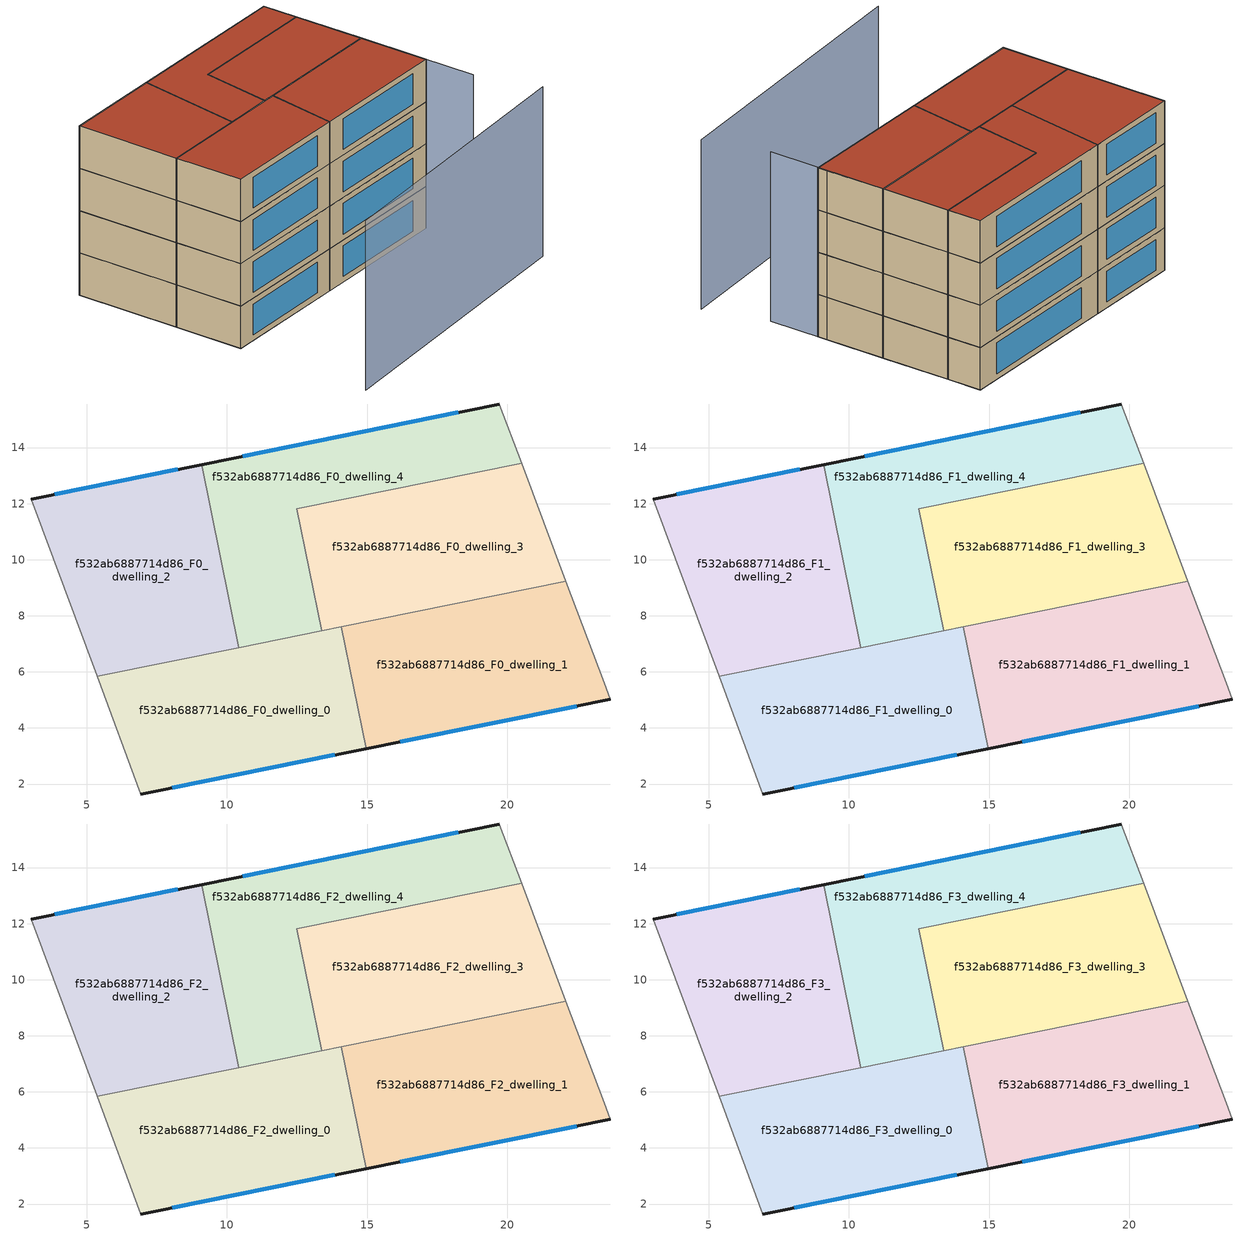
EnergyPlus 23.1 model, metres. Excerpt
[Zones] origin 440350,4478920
f532ab6887714d86_F0_dwelling_0
 floor ground (EU_floor_Construction): 14.97,3.27 14.09,7.61 5.37,5.84 6.93,1.64 z0
 wall outside (EU_wall_Construction): 14.97,3.27 6.93,1.64 z0:3
 wall to f532ab6887714d86_F0_dwelling_1 (EU_wall_Construction): 14.09,7.61 14.97,3.27 z0:3
 wall adiabatic (EU_wall_Construction): 6.93,1.64 5.37,5.84 z0:3
 wall to f532ab6887714d86_F0_dwelling_2 (EU_wall_Construction): 5.37,5.84 10.42,6.87 z0:3
 wall to f532ab6887714d86_F0_dwelling_4 (EU_wall_Construction): 10.42,6.87 13.38,7.47 z0:3
 wall to f532ab6887714d86_F0_dwelling_3 (EU_wall_Construction): 13.38,7.47 14.09,7.61 z0:3
 window (EU_Window_Construction): 13.85,3.04 8.04,1.87 z0.42:2.58
f532ab6887714d86_F0_dwelling_1
 floor ground (EU_floor_Construction): 23.67,5.02 23.45,5.61 22.09,9.24 14.09,7.61 14.97,3.27 z0
 wall outside (EU_wall_Construction): 23.67,5.02 14.97,3.27 z0:3
 wall adiabatic (EU_wall_Construction): 22.09,9.24 23.45,5.61 23.67,5.02 z0:3
 wall to f532ab6887714d86_F0_dwelling_3 (EU_wall_Construction): 14.09,7.61 22.09,9.24 z0:3
 window (EU_Window_Construction): 22.47,4.78 16.18,3.51 z0.42:2.58
f532ab6887714d86_F0_dwelling_2
 floor ground (EU_floor_Construction): 10.42,6.87 9.1,13.39 3.02,12.16 5.37,5.84 z0
 wall outside (EU_wall_Construction): 3.02,12.16 9.1,13.39 z0:3
 wall to f532ab6887714d86_F0_dwelling_4 (EU_wall_Construction): 9.1,13.39 10.42,6.87 z0:3
 wall adiabatic (EU_wall_Construction): 5.37,5.84 3.02,12.16 z0:3
 window (EU_Window_Construction): 3.86,12.33 8.25,13.22 z0.42:2.58
f532ab6887714d86_F0_dwelling_3
 floor ground (EU_floor_Construction): 22.09,9.24 20.51,13.45 12.5,11.82 13.38,7.47 z0
 wall to f532ab6887714d86_F0_dwelling_4 (EU_wall_Construction): 13.38,7.47 12.5,11.82 20.51,13.45 z0:3
 wall adiabatic (EU_wall_Construction): 20.51,13.45 22.09,9.24 z0:3
f532ab6887714d86_F0_dwelling_4
 floor ground (EU_floor_Construction): 20.51,13.45 19.71,15.55 9.1,13.39 10.42,6.87 13.38,7.47 12.5,11.82 z0
 wall outside (EU_wall_Construction): 9.1,13.39 19.71,15.55 z0:3
 wall adiabatic (EU_wall_Construction): 19.71,15.55 20.51,13.45 z0:3
 window (EU_Window_Construction): 10.57,13.69 18.24,15.25 z0.42:2.58
f532ab6887714d86_F1_dwelling_0
 floor to f532ab6887714d86_F0_dwelling_0 (EU_floor_Construction): 14.97,3.27 14.09,7.61 5.37,5.84 6.93,1.64 z3
 wall outside (EU_wall_Construction): 14.97,3.27 6.93,1.64 z3:6
 wall to f532ab6887714d86_F1_dwelling_1 (EU_wall_Construction): 14.09,7.61 14.97,3.27 z3:6
 wall adiabatic (EU_wall_Construction): 6.93,1.64 5.37,5.84 z3:6
 wall to f532ab6887714d86_F1_dwelling_2 (EU_wall_Construction): 5.37,5.84 10.42,6.87 z3:6
 wall to f532ab6887714d86_F1_dwelling_4 (EU_wall_Construction): 10.42,6.87 13.38,7.47 z3:6
 wall to f532ab6887714d86_F1_dwelling_3 (EU_wall_Construction): 13.38,7.47 14.09,7.61 z3:6
 window (EU_Window_Construction): 13.85,3.04 8.04,1.87 z3.42:5.58
f532ab6887714d86_F1_dwelling_1
 floor to f532ab6887714d86_F0_dwelling_1 (EU_floor_Construction): 23.67,5.02 23.45,5.61 22.09,9.24 14.09,7.61 14.97,3.27 z3
 wall outside (EU_wall_Construction): 23.67,5.02 14.97,3.27 z3:6
 wall adiabatic (EU_wall_Construction): 22.09,9.24 23.45,5.61 23.67,5.02 z3:6
 wall to f532ab6887714d86_F1_dwelling_3 (EU_wall_Construction): 14.09,7.61 22.09,9.24 z3:6
 window (EU_Window_Construction): 22.47,4.78 16.18,3.51 z3.42:5.58
f532ab6887714d86_F1_dwelling_2
 floor to f532ab6887714d86_F0_dwelling_2 (EU_floor_Construction): 10.42,6.87 9.1,13.39 3.02,12.16 5.37,5.84 z3
 wall outside (EU_wall_Construction): 3.02,12.16 9.1,13.39 z3:6
 wall to f532ab6887714d86_F1_dwelling_4 (EU_wall_Construction): 9.1,13.39 10.42,6.87 z3:6
 wall adiabatic (EU_wall_Construction): 5.37,5.84 3.02,12.16 z3:6
 window (EU_Window_Construction): 3.86,12.33 8.25,13.22 z3.42:5.58
f532ab6887714d86_F1_dwelling_3
 floor to f532ab6887714d86_F0_dwelling_3 (EU_floor_Construction): 22.09,9.24 20.51,13.45 12.5,11.82 13.38,7.47 z3
 wall to f532ab6887714d86_F1_dwelling_4 (EU_wall_Construction): 13.38,7.47 12.5,11.82 20.51,13.45 z3:6
 wall adiabatic (EU_wall_Construction): 20.51,13.45 22.09,9.24 z3:6
f532ab6887714d86_F1_dwelling_4
 floor to f532ab6887714d86_F0_dwelling_4 (EU_floor_Construction): 20.51,13.45 19.71,15.55 9.1,13.39 10.42,6.87 13.38,7.47 12.5,11.82 z3
 wall outside (EU_wall_Construction): 9.1,13.39 19.71,15.55 z3:6
 wall adiabatic (EU_wall_Construction): 19.71,15.55 20.51,13.45 z3:6
 window (EU_Window_Construction): 10.57,13.69 18.24,15.25 z3.42:5.58
f532ab6887714d86_F2_dwelling_0
 floor to f532ab6887714d86_F1_dwelling_0 (EU_floor_Construction): 14.97,3.27 14.09,7.61 5.37,5.84 6.93,1.64 z6
 wall outside (EU_wall_Construction): 14.97,3.27 6.93,1.64 z6:9
 wall to f532ab6887714d86_F2_dwelling_1 (EU_wall_Construction): 14.09,7.61 14.97,3.27 z6:9
 wall adiabatic (EU_wall_Construction): 6.93,1.64 5.37,5.84 z6:9
 wall to f532ab6887714d86_F2_dwelling_2 (EU_wall_Construction): 5.37,5.84 10.42,6.87 z6:9
 wall to f532ab6887714d86_F2_dwelling_4 (EU_wall_Construction): 10.42,6.87 13.38,7.47 z6:9
 wall to f532ab6887714d86_F2_dwelling_3 (EU_wall_Construction): 13.38,7.47 14.09,7.61 z6:9
 window (EU_Window_Construction): 13.85,3.04 8.04,1.87 z6.42:8.58
f532ab6887714d86_F2_dwelling_1
 floor to f532ab6887714d86_F1_dwelling_1 (EU_floor_Construction): 23.67,5.02 23.45,5.61 22.09,9.24 14.09,7.61 14.97,3.27 z6
 wall outside (EU_wall_Construction): 23.67,5.02 14.97,3.27 z6:9
 wall adiabatic (EU_wall_Construction): 22.09,9.24 23.45,5.61 23.67,5.02 z6:9
 wall to f532ab6887714d86_F2_dwelling_3 (EU_wall_Construction): 14.09,7.61 22.09,9.24 z6:9
 window (EU_Window_Construction): 22.47,4.78 16.18,3.51 z6.42:8.58
f532ab6887714d86_F2_dwelling_2
 floor to f532ab6887714d86_F1_dwelling_2 (EU_floor_Construction): 10.42,6.87 9.1,13.39 3.02,12.16 5.37,5.84 z6
 wall outside (EU_wall_Construction): 3.02,12.16 9.1,13.39 z6:9
 wall to f532ab6887714d86_F2_dwelling_4 (EU_wall_Construction): 9.1,13.39 10.42,6.87 z6:9
 wall adiabatic (EU_wall_Construction): 5.37,5.84 3.02,12.16 z6:9
 window (EU_Window_Construction): 3.86,12.33 8.25,13.22 z6.42:8.58
f532ab6887714d86_F2_dwelling_3
 floor to f532ab6887714d86_F1_dwelling_3 (EU_floor_Construction): 22.09,9.24 20.51,13.45 12.5,11.82 13.38,7.47 z6
 wall to f532ab6887714d86_F2_dwelling_4 (EU_wall_Construction): 13.38,7.47 12.5,11.82 20.51,13.45 z6:9
 wall adiabatic (EU_wall_Construction): 20.51,13.45 22.09,9.24 z6:9
f532ab6887714d86_F2_dwelling_4
 floor to f532ab6887714d86_F1_dwelling_4 (EU_floor_Construction): 20.51,13.45 19.71,15.55 9.1,13.39 10.42,6.87 13.38,7.47 12.5,11.82 z6
 wall outside (EU_wall_Construction): 9.1,13.39 19.71,15.55 z6:9
 wall adiabatic (EU_wall_Construction): 19.71,15.55 20.51,13.45 z6:9
 window (EU_Window_Construction): 10.57,13.69 18.24,15.25 z6.42:8.58
f532ab6887714d86_F3_dwelling_0
 floor to f532ab6887714d86_F2_dwelling_0 (EU_floor_Construction): 14.97,3.27 14.09,7.61 5.37,5.84 6.93,1.64 z9
 wall outside (EU_wall_Construction): 14.97,3.27 6.93,1.64 z9:12
 wall to f532ab6887714d86_F3_dwelling_1 (EU_wall_Construction): 14.09,7.61 14.97,3.27 z9:12
 wall adiabatic (EU_wall_Construction): 6.93,1.64 5.37,5.84 z9:12
 wall to f532ab6887714d86_F3_dwelling_2 (EU_wall_Construction): 5.37,5.84 10.42,6.87 z9:12
 wall to f532ab6887714d86_F3_dwelling_4 (EU_wall_Construction): 10.42,6.87 13.38,7.47 z9:12
 wall to f532ab6887714d86_F3_dwelling_3 (EU_wall_Construction): 13.38,7.47 14.09,7.61 z9:12
 window (EU_Window_Construction): 13.85,3.04 8.04,1.87 z9.42:11.58
 roof outside (EU_roof_Construction): 14.09,7.61 14.97,3.27 6.93,1.64 5.37,5.84 z12
f532ab6887714d86_F3_dwelling_1
 floor to f532ab6887714d86_F2_dwelling_1 (EU_floor_Construction): 23.67,5.02 23.45,5.61 22.09,9.24 14.09,7.61 14.97,3.27 z9
 wall outside (EU_wall_Construction): 23.67,5.02 14.97,3.27 z9:12
 wall adiabatic (EU_wall_Construction): 22.09,9.24 23.45,5.61 23.67,5.02 z9:12
 wall to f532ab6887714d86_F3_dwelling_3 (EU_wall_Construction): 14.09,7.61 22.09,9.24 z9:12
 window (EU_Window_Construction): 22.47,4.78 16.18,3.51 z9.42:11.58
 roof outside (EU_roof_Construction): 22.09,9.24 23.45,5.61 23.67,5.02 14.97,3.27 14.09,7.61 z12
f532ab6887714d86_F3_dwelling_2
 floor to f532ab6887714d86_F2_dwelling_2 (EU_floor_Construction): 10.42,6.87 9.1,13.39 3.02,12.16 5.37,5.84 z9
 wall outside (EU_wall_Construction): 3.02,12.16 9.1,13.39 z9:12
 wall to f532ab6887714d86_F3_dwelling_4 (EU_wall_Construction): 9.1,13.39 10.42,6.87 z9:12
 wall adiabatic (EU_wall_Construction): 5.37,5.84 3.02,12.16 z9:12
 window (EU_Window_Construction): 3.86,12.33 8.25,13.22 z9.42:11.58
 roof outside (EU_roof_Construction): 9.1,13.39 10.42,6.87 5.37,5.84 3.02,12.16 z12
f532ab6887714d86_F3_dwelling_3
 floor to f532ab6887714d86_F2_dwelling_3 (EU_floor_Construction): 22.09,9.24 20.51,13.45 12.5,11.82 13.38,7.47 z9
 wall to f532ab6887714d86_F3_dwelling_4 (EU_wall_Construction): 13.38,7.47 12.5,11.82 20.51,13.45 z9:12
 wall adiabatic (EU_wall_Construction): 20.51,13.45 22.09,9.24 z9:12
 roof outside (EU_roof_Construction): 20.51,13.45 22.09,9.24 13.38,7.47 12.5,11.82 z12
f532ab6887714d86_F3_dwelling_4
 floor to f532ab6887714d86_F2_dwelling_4 (EU_floor_Construction): 20.51,13.45 19.71,15.55 9.1,13.39 10.42,6.87 13.38,7.47 12.5,11.82 z9
 wall outside (EU_wall_Construction): 9.1,13.39 19.71,15.55 z9:12
 wall adiabatic (EU_wall_Construction): 19.71,15.55 20.51,13.45 z9:12
 window (EU_Window_Construction): 10.57,13.69 18.24,15.25 z9.42:11.58
 roof outside (EU_roof_Construction): 19.71,15.55 20.51,13.45 12.5,11.82 13.38,7.47 10.42,6.87 9.1,13.39 z12
shading: 9.94,-6.5 27.22,-1.65 / 24.82,1.95 19.71,15.55 z0:12
[Building]
EU S2 Campaign: North Axis=0; Terrain=City; Solar Distribution=FullExterior
[Site:Location]
Madrid: Latitude=40.5; Longitude=-3.5; Time Zone=1; Elevation=609
[SizingPeriod:WeatherFileDays]
AnnualSizingPeriod: Begin Month=1; Begin Day of Month=1; End Month=12; End Day of Month=31; Day of Week for Start Day=Monday; Use Weather File Daylight Saving Period=No; Use Weather File Rain and Snow Indicators=No
[MATERIAL]
EU_InternalMass_Material: Roughness=MediumRough; Thickness=0.1; Conductivity=1; Density=1800; Specific Heat=900; Thermal Absorptance=0.9; Solar Absorptance=0.7; Visible Absorptance=0.7
[MATERIAL:NOMASS] Roughness=MediumRough; Thermal Absorptance=0.9; Solar Absorptance=0.7; Visible Absorptance=0.7
Name | Thermal Resistance
EU_wall_NoMass | 1.60022
EU_roof_NoMass | 1.57597
EU_floor_NoMass | 0.470652
[WINDOWMATERIAL:SIMPLEGLAZINGSYSTEM]
EU_Window_SimpleGlazing: UFactor=3.28802; Solar Heat Gain Coefficient=0.85; Visible Transmittance=0.85
[CONSTRUCTION]
EU_wall_Construction: EU_wall_NoMass
EU_roof_Construction: EU_roof_NoMass
EU_floor_Construction: EU_floor_NoMass
EU_InternalMass_Construction: EU_InternalMass_Material
EU_Window_Construction: EU_Window_SimpleGlazing
[ZONE] Type=1; Multiplier=1; Ceiling Height=autocalculate; Floor Area=autocalculate; Part of Total Floor Area=Yes
Name | Volume
f532ab6887714d86_F0_dwelling_0; f532ab6887714d86_F1_dwelling_0; f532ab6887714d86_F2_dwelling_0; f532ab6887714d86_F3_dwelling_0 | 113.572
f532ab6887714d86_F0_dwelling_1; f532ab6887714d86_F1_dwelling_1; f532ab6887714d86_F2_dwelling_1; f532ab6887714d86_F3_dwelling_1 | 113.567
f532ab6887714d86_F0_dwelling_2; f532ab6887714d86_F1_dwelling_2; f532ab6887714d86_F2_dwelling_2; f532ab6887714d86_F3_dwelling_2 | 113.551
f532ab6887714d86_F0_dwelling_3; f532ab6887714d86_F1_dwelling_3; f532ab6887714d86_F2_dwelling_3; f532ab6887714d86_F3_dwelling_3 | 113.554
f532ab6887714d86_F0_dwelling_4; f532ab6887714d86_F1_dwelling_4; f532ab6887714d86_F2_dwelling_4; f532ab6887714d86_F3_dwelling_4 | 113.553
[INTERNALMASS] Construction=EU_InternalMass_Construction
Name | Zone or ZoneList | Surface Area
f532ab6887714d86_F0_dwelling_0_EU_InternalMass | f532ab6887714d86_F0_dwelling_0 | 37.8584
f532ab6887714d86_F0_dwelling_1_EU_InternalMass | f532ab6887714d86_F0_dwelling_1 | 37.855
f532ab6887714d86_F0_dwelling_2_EU_InternalMass | f532ab6887714d86_F0_dwelling_2 | 37.8498
f532ab6887714d86_F0_dwelling_3_EU_InternalMass | f532ab6887714d86_F0_dwelling_3 | 37.8525
f532ab6887714d86_F0_dwelling_4_EU_InternalMass | f532ab6887714d86_F0_dwelling_4 | 37.8511
f532ab6887714d86_F1_dwelling_0_EU_InternalMass | f532ab6887714d86_F1_dwelling_0 | 37.8584
f532ab6887714d86_F1_dwelling_1_EU_InternalMass | f532ab6887714d86_F1_dwelling_1 | 37.855
f532ab6887714d86_F1_dwelling_2_EU_InternalMass | f532ab6887714d86_F1_dwelling_2 | 37.8498
f532ab6887714d86_F1_dwelling_3_EU_InternalMass | f532ab6887714d86_F1_dwelling_3 | 37.8525
f532ab6887714d86_F1_dwelling_4_EU_InternalMass | f532ab6887714d86_F1_dwelling_4 | 37.8511
f532ab6887714d86_F2_dwelling_0_EU_InternalMass | f532ab6887714d86_F2_dwelling_0 | 37.8584
f532ab6887714d86_F2_dwelling_1_EU_InternalMass | f532ab6887714d86_F2_dwelling_1 | 37.855
f532ab6887714d86_F2_dwelling_2_EU_InternalMass | f532ab6887714d86_F2_dwelling_2 | 37.8498
f532ab6887714d86_F2_dwelling_3_EU_InternalMass | f532ab6887714d86_F2_dwelling_3 | 37.8525
f532ab6887714d86_F2_dwelling_4_EU_InternalMass | f532ab6887714d86_F2_dwelling_4 | 37.8511
f532ab6887714d86_F3_dwelling_0_EU_InternalMass | f532ab6887714d86_F3_dwelling_0 | 37.8584
f532ab6887714d86_F3_dwelling_1_EU_InternalMass | f532ab6887714d86_F3_dwelling_1 | 37.855
f532ab6887714d86_F3_dwelling_2_EU_InternalMass | f532ab6887714d86_F3_dwelling_2 | 37.8498
f532ab6887714d86_F3_dwelling_3_EU_InternalMass | f532ab6887714d86_F3_dwelling_3 | 37.8525
f532ab6887714d86_F3_dwelling_4_EU_InternalMass | f532ab6887714d86_F3_dwelling_4 | 37.8511
[OTHEREQUIPMENT] Fuel Type=Electricity; Design Level Calculation Method=Watts/Area; Power per Zone Floor Area=1; Fraction Latent=0; Fraction Radiant=0; Fraction Lost=0; Carbon Dioxide Generation Rate=0; EndUse Subcategory=EU_Step8_InternalGains
Name | Zone or ZoneList or Space or SpaceList | Schedule
EU_Step8_InternalGain_f532ab6887714d86_F0_dwelling_0_f000 | f532ab6887714d86_F0_dwelling_0 | EU_Step8_GainSchedule_f532ab6887714d86_F0_dwelling_0_f000
EU_Step8_InternalGain_f532ab6887714d86_F0_dwelling_1_f000 | f532ab6887714d86_F0_dwelling_1 | EU_Step8_GainSchedule_f532ab6887714d86_F0_dwelling_1_f000
EU_Step8_InternalGain_f532ab6887714d86_F0_dwelling_2_f000 | f532ab6887714d86_F0_dwelling_2 | EU_Step8_GainSchedule_f532ab6887714d86_F0_dwelling_2_f000
EU_Step8_InternalGain_f532ab6887714d86_F0_dwelling_3_f000 | f532ab6887714d86_F0_dwelling_3 | EU_Step8_GainSchedule_f532ab6887714d86_F0_dwelling_3_f000
EU_Step8_InternalGain_f532ab6887714d86_F0_dwelling_4_f000 | f532ab6887714d86_F0_dwelling_4 | EU_Step8_GainSchedule_f532ab6887714d86_F0_dwelling_4_f000
EU_Step8_InternalGain_f532ab6887714d86_F1_dwelling_0_f000 | f532ab6887714d86_F1_dwelling_0 | EU_Step8_GainSchedule_f532ab6887714d86_F1_dwelling_0_f000
EU_Step8_InternalGain_f532ab6887714d86_F1_dwelling_1_f000 | f532ab6887714d86_F1_dwelling_1 | EU_Step8_GainSchedule_f532ab6887714d86_F1_dwelling_1_f000
EU_Step8_InternalGain_f532ab6887714d86_F1_dwelling_2_f000 | f532ab6887714d86_F1_dwelling_2 | EU_Step8_GainSchedule_f532ab6887714d86_F1_dwelling_2_f000
EU_Step8_InternalGain_f532ab6887714d86_F1_dwelling_3_f000 | f532ab6887714d86_F1_dwelling_3 | EU_Step8_GainSchedule_f532ab6887714d86_F1_dwelling_3_f000
EU_Step8_InternalGain_f532ab6887714d86_F1_dwelling_4_f000 | f532ab6887714d86_F1_dwelling_4 | EU_Step8_GainSchedule_f532ab6887714d86_F1_dwelling_4_f000
EU_Step8_InternalGain_f532ab6887714d86_F2_dwelling_0_f000 | f532ab6887714d86_F2_dwelling_0 | EU_Step8_GainSchedule_f532ab6887714d86_F2_dwelling_0_f000
EU_Step8_InternalGain_f532ab6887714d86_F2_dwelling_1_f000 | f532ab6887714d86_F2_dwelling_1 | EU_Step8_GainSchedule_f532ab6887714d86_F2_dwelling_1_f000
EU_Step8_InternalGain_f532ab6887714d86_F2_dwelling_2_f000 | f532ab6887714d86_F2_dwelling_2 | EU_Step8_GainSchedule_f532ab6887714d86_F2_dwelling_2_f000
EU_Step8_InternalGain_f532ab6887714d86_F2_dwelling_3_f000 | f532ab6887714d86_F2_dwelling_3 | EU_Step8_GainSchedule_f532ab6887714d86_F2_dwelling_3_f000
EU_Step8_InternalGain_f532ab6887714d86_F2_dwelling_4_f000 | f532ab6887714d86_F2_dwelling_4 | EU_Step8_GainSchedule_f532ab6887714d86_F2_dwelling_4_f000
EU_Step8_InternalGain_f532ab6887714d86_F3_dwelling_0_f000 | f532ab6887714d86_F3_dwelling_0 | EU_Step8_GainSchedule_f532ab6887714d86_F3_dwelling_0_f000
EU_Step8_InternalGain_f532ab6887714d86_F3_dwelling_1_f000 | f532ab6887714d86_F3_dwelling_1 | EU_Step8_GainSchedule_f532ab6887714d86_F3_dwelling_1_f000
EU_Step8_InternalGain_f532ab6887714d86_F3_dwelling_2_f000 | f532ab6887714d86_F3_dwelling_2 | EU_Step8_GainSchedule_f532ab6887714d86_F3_dwelling_2_f000
EU_Step8_InternalGain_f532ab6887714d86_F3_dwelling_3_f000 | f532ab6887714d86_F3_dwelling_3 | EU_Step8_GainSchedule_f532ab6887714d86_F3_dwelling_3_f000
EU_Step8_InternalGain_f532ab6887714d86_F3_dwelling_4_f000 | f532ab6887714d86_F3_dwelling_4 | EU_Step8_GainSchedule_f532ab6887714d86_F3_dwelling_4_f000
[ZONEVENTILATION:DESIGNFLOWRATE] Schedule=EU_AlwaysOn; Design Flow Rate Calculation Method=AirChanges/Hour; Air Changes per Hour=0.480704; Ventilation Type=Natural; Fan Pressure Rise=0; Fan Total Efficiency=1; Constant Term Coefficient=1; Temperature Term Coefficient=0; Velocity Term Coefficient=0; Velocity Squared Term Coefficient=0; Minimum Indoor Temperature=-100; Maximum Indoor Temperature=100; Delta Temperature=-100; Minimum Outdoor Temperature=-100; Maximum Outdoor Temperature=100; Maximum Wind Speed=40
Name | Zone or ZoneList or Space or SpaceList
EU_ConstantAir_f532ab6887714d86_F0_dwelling_0 | f532ab6887714d86_F0_dwelling_0
EU_ConstantAir_f532ab6887714d86_F0_dwelling_1 | f532ab6887714d86_F0_dwelling_1
EU_ConstantAir_f532ab6887714d86_F0_dwelling_2 | f532ab6887714d86_F0_dwelling_2
EU_ConstantAir_f532ab6887714d86_F0_dwelling_3 | f532ab6887714d86_F0_dwelling_3
EU_ConstantAir_f532ab6887714d86_F0_dwelling_4 | f532ab6887714d86_F0_dwelling_4
EU_ConstantAir_f532ab6887714d86_F1_dwelling_0 | f532ab6887714d86_F1_dwelling_0
EU_ConstantAir_f532ab6887714d86_F1_dwelling_1 | f532ab6887714d86_F1_dwelling_1
EU_ConstantAir_f532ab6887714d86_F1_dwelling_2 | f532ab6887714d86_F1_dwelling_2
EU_ConstantAir_f532ab6887714d86_F1_dwelling_3 | f532ab6887714d86_F1_dwelling_3
EU_ConstantAir_f532ab6887714d86_F1_dwelling_4 | f532ab6887714d86_F1_dwelling_4
EU_ConstantAir_f532ab6887714d86_F2_dwelling_0 | f532ab6887714d86_F2_dwelling_0
EU_ConstantAir_f532ab6887714d86_F2_dwelling_1 | f532ab6887714d86_F2_dwelling_1
EU_ConstantAir_f532ab6887714d86_F2_dwelling_2 | f532ab6887714d86_F2_dwelling_2
EU_ConstantAir_f532ab6887714d86_F2_dwelling_3 | f532ab6887714d86_F2_dwelling_3
EU_ConstantAir_f532ab6887714d86_F2_dwelling_4 | f532ab6887714d86_F2_dwelling_4
EU_ConstantAir_f532ab6887714d86_F3_dwelling_0 | f532ab6887714d86_F3_dwelling_0
EU_ConstantAir_f532ab6887714d86_F3_dwelling_1 | f532ab6887714d86_F3_dwelling_1
EU_ConstantAir_f532ab6887714d86_F3_dwelling_2 | f532ab6887714d86_F3_dwelling_2
EU_ConstantAir_f532ab6887714d86_F3_dwelling_3 | f532ab6887714d86_F3_dwelling_3
EU_ConstantAir_f532ab6887714d86_F3_dwelling_4 | f532ab6887714d86_F3_dwelling_4
[HVACTEMPLATE:THERMOSTAT] Constant Heating Setpoint=20; Constant Cooling Setpoint=50
EU_HeatOnly_f532ab6887714d86_F0_dwelling_0; EU_HeatOnly_f532ab6887714d86_F0_dwelling_1; EU_HeatOnly_f532ab6887714d86_F0_dwelling_2; EU_HeatOnly_f532ab6887714d86_F0_dwelling_3; EU_HeatOnly_f532ab6887714d86_F0_dwelling_4; EU_HeatOnly_f532ab6887714d86_F1_dwelling_0; EU_HeatOnly_f532ab6887714d86_F1_dwelling_1; EU_HeatOnly_f532ab6887714d86_F1_dwelling_2; EU_HeatOnly_f532ab6887714d86_F1_dwelling_3; EU_HeatOnly_f532ab6887714d86_F1_dwelling_4; EU_HeatOnly_f532ab6887714d86_F2_dwelling_0; EU_HeatOnly_f532ab6887714d86_F2_dwelling_1; EU_HeatOnly_f532ab6887714d86_F2_dwelling_2; EU_HeatOnly_f532ab6887714d86_F2_dwelling_3; EU_HeatOnly_f532ab6887714d86_F2_dwelling_4; EU_HeatOnly_f532ab6887714d86_F3_dwelling_0; EU_HeatOnly_f532ab6887714d86_F3_dwelling_1; EU_HeatOnly_f532ab6887714d86_F3_dwelling_2; EU_HeatOnly_f532ab6887714d86_F3_dwelling_3; EU_HeatOnly_f532ab6887714d86_F3_dwelling_4
[HVACTEMPLATE:ZONE:IDEALLOADSAIRSYSTEM] System Availability Schedule=EU_AlwaysOn; Maximum Heating Supply Air Temperature=50; Minimum Cooling Supply Air Temperature=13; Maximum Heating Supply Air Humidity Ratio=0.0156; Minimum Cooling Supply Air Humidity Ratio=0.0077; Heating Limit=NoLimit; Cooling Limit=NoLimit; Heating Availability Schedule=EU_AlwaysOn; Cooling Availability Schedule=EU_CoolingOff; Dehumidification Control Type=ConstantSensibleHeatRatio; Cooling Sensible Heat Ratio=0.7; Dehumidification Setpoint=60; Humidification Control Type=None; Humidification Setpoint=30; Outdoor Air Method=None; Outdoor Air Flow Rate per Person=0.00944; Outdoor Air Flow Rate per Zone Floor Area=0; Outdoor Air Flow Rate per Zone=0; Demand Controlled Ventilation Type=None; Outdoor Air Economizer Type=NoEconomizer; Heat Recovery Type=None; Sensible Heat Recovery Effectiveness=0.7; Latent Heat Recovery Effectiveness=0.65
Name | Template Thermostat
f532ab6887714d86_F0_dwelling_0 | EU_HeatOnly_f532ab6887714d86_F0_dwelling_0
f532ab6887714d86_F0_dwelling_1 | EU_HeatOnly_f532ab6887714d86_F0_dwelling_1
f532ab6887714d86_F0_dwelling_2 | EU_HeatOnly_f532ab6887714d86_F0_dwelling_2
f532ab6887714d86_F0_dwelling_3 | EU_HeatOnly_f532ab6887714d86_F0_dwelling_3
f532ab6887714d86_F0_dwelling_4 | EU_HeatOnly_f532ab6887714d86_F0_dwelling_4
f532ab6887714d86_F1_dwelling_0 | EU_HeatOnly_f532ab6887714d86_F1_dwelling_0
f532ab6887714d86_F1_dwelling_1 | EU_HeatOnly_f532ab6887714d86_F1_dwelling_1
f532ab6887714d86_F1_dwelling_2 | EU_HeatOnly_f532ab6887714d86_F1_dwelling_2
f532ab6887714d86_F1_dwelling_3 | EU_HeatOnly_f532ab6887714d86_F1_dwelling_3
f532ab6887714d86_F1_dwelling_4 | EU_HeatOnly_f532ab6887714d86_F1_dwelling_4
f532ab6887714d86_F2_dwelling_0 | EU_HeatOnly_f532ab6887714d86_F2_dwelling_0
f532ab6887714d86_F2_dwelling_1 | EU_HeatOnly_f532ab6887714d86_F2_dwelling_1
f532ab6887714d86_F2_dwelling_2 | EU_HeatOnly_f532ab6887714d86_F2_dwelling_2
f532ab6887714d86_F2_dwelling_3 | EU_HeatOnly_f532ab6887714d86_F2_dwelling_3
f532ab6887714d86_F2_dwelling_4 | EU_HeatOnly_f532ab6887714d86_F2_dwelling_4
f532ab6887714d86_F3_dwelling_0 | EU_HeatOnly_f532ab6887714d86_F3_dwelling_0
f532ab6887714d86_F3_dwelling_1 | EU_HeatOnly_f532ab6887714d86_F3_dwelling_1
f532ab6887714d86_F3_dwelling_2 | EU_HeatOnly_f532ab6887714d86_F3_dwelling_2
f532ab6887714d86_F3_dwelling_3 | EU_HeatOnly_f532ab6887714d86_F3_dwelling_3
f532ab6887714d86_F3_dwelling_4 | EU_HeatOnly_f532ab6887714d86_F3_dwelling_4
[SIZING:ZONE] Zone Cooling Design Supply Air Temperature Input Method=SupplyAirTemperature; Zone Cooling Design Supply Air Temperature=13; Zone Heating Design Supply Air Temperature Input Method=SupplyAirTemperature; Zone Heating Design Supply Air Temperature=50; Zone Cooling Design Supply Air Humidity Ratio=0.008; Zone Heating Design Supply Air Humidity Ratio=0.008; Cooling Design Air Flow Method=DesignDay; Cooling Design Air Flow Rate=0; Cooling Minimum Air Flow per Zone Floor Area=0.000762; Cooling Minimum Air Flow=0; Cooling Minimum Air Flow Fraction=0.2; Heating Design Air Flow Method=DesignDay; Heating Design Air Flow Rate=0; Heating Maximum Air Flow per Zone Floor Area=0.002032; Heating Maximum Air Flow=0.141576; Heating Maximum Air Flow Fraction=0.3; Account for Dedicated Outdoor Air System=No; Dedicated Outdoor Air System Control Strategy=NeutralSupplyAir; Dedicated Outdoor Air Low Setpoint Temperature for Design=autosize; Dedicated Outdoor Air High Setpoint Temperature for Design=autosize; Zone Load Sizing Method=Sensible Load Only No Latent Load; Zone Latent Cooling Design Supply Air Humidity Ratio Input Method=HumidityRatioDifference; Zone Cooling Design Supply Air Humidity Ratio Difference=0.005; Zone Latent Heating Design Supply Air Humidity Ratio Input Method=HumidityRatioDifference; Zone Humidification Design Supply Air Humidity Ratio Difference=0.005
f532ab6887714d86_F0_dwelling_0; f532ab6887714d86_F0_dwelling_1; f532ab6887714d86_F0_dwelling_2; f532ab6887714d86_F0_dwelling_3; f532ab6887714d86_F0_dwelling_4; f532ab6887714d86_F1_dwelling_0; f532ab6887714d86_F1_dwelling_1; f532ab6887714d86_F1_dwelling_2; f532ab6887714d86_F1_dwelling_3; f532ab6887714d86_F1_dwelling_4; f532ab6887714d86_F2_dwelling_0; f532ab6887714d86_F2_dwelling_1; f532ab6887714d86_F2_dwelling_2; f532ab6887714d86_F2_dwelling_3; f532ab6887714d86_F2_dwelling_4; f532ab6887714d86_F3_dwelling_0; f532ab6887714d86_F3_dwelling_1; f532ab6887714d86_F3_dwelling_2; f532ab6887714d86_F3_dwelling_3; f532ab6887714d86_F3_dwelling_4
[SCHEDULE:CONSTANT]
Name | Hourly Value
EU_AlwaysOn | 1
EU_CoolingOff | 0
[SCHEDULE:FILE] Column Number=1; Rows to Skip at Top=0; Number of Hours of Data=8760; Column Separator=Comma; Interpolate to Timestep=No; Minutes per Item=60; Adjust Schedule for Daylight Savings=Yes
Name | File
EU_Step8_GainSchedule_f532ab6887714d86_F0_dwelling_0_f000 | ../../schedules/f532ab6887714d86/f532ab6887714d86_F0_dwelling_0_f000_gain.csv
EU_Step8_GainSchedule_f532ab6887714d86_F0_dwelling_1_f000 | ../../schedules/f532ab6887714d86/f532ab6887714d86_F0_dwelling_1_f000_gain.csv
EU_Step8_GainSchedule_f532ab6887714d86_F0_dwelling_2_f000 | ../../schedules/f532ab6887714d86/f532ab6887714d86_F0_dwelling_2_f000_gain.csv
EU_Step8_GainSchedule_f532ab6887714d86_F0_dwelling_3_f000 | ../../schedules/f532ab6887714d86/f532ab6887714d86_F0_dwelling_3_f000_gain.csv
EU_Step8_GainSchedule_f532ab6887714d86_F0_dwelling_4_f000 | ../../schedules/f532ab6887714d86/f532ab6887714d86_F0_dwelling_4_f000_gain.csv
EU_Step8_GainSchedule_f532ab6887714d86_F1_dwelling_0_f000 | ../../schedules/f532ab6887714d86/f532ab6887714d86_F1_dwelling_0_f000_gain.csv
EU_Step8_GainSchedule_f532ab6887714d86_F1_dwelling_1_f000 | ../../schedules/f532ab6887714d86/f532ab6887714d86_F1_dwelling_1_f000_gain.csv
EU_Step8_GainSchedule_f532ab6887714d86_F1_dwelling_2_f000 | ../../schedules/f532ab6887714d86/f532ab6887714d86_F1_dwelling_2_f000_gain.csv
EU_Step8_GainSchedule_f532ab6887714d86_F1_dwelling_3_f000 | ../../schedules/f532ab6887714d86/f532ab6887714d86_F1_dwelling_3_f000_gain.csv
EU_Step8_GainSchedule_f532ab6887714d86_F1_dwelling_4_f000 | ../../schedules/f532ab6887714d86/f532ab6887714d86_F1_dwelling_4_f000_gain.csv
EU_Step8_GainSchedule_f532ab6887714d86_F2_dwelling_0_f000 | ../../schedules/f532ab6887714d86/f532ab6887714d86_F2_dwelling_0_f000_gain.csv
EU_Step8_GainSchedule_f532ab6887714d86_F2_dwelling_1_f000 | ../../schedules/f532ab6887714d86/f532ab6887714d86_F2_dwelling_1_f000_gain.csv
EU_Step8_GainSchedule_f532ab6887714d86_F2_dwelling_2_f000 | ../../schedules/f532ab6887714d86/f532ab6887714d86_F2_dwelling_2_f000_gain.csv
EU_Step8_GainSchedule_f532ab6887714d86_F2_dwelling_3_f000 | ../../schedules/f532ab6887714d86/f532ab6887714d86_F2_dwelling_3_f000_gain.csv
EU_Step8_GainSchedule_f532ab6887714d86_F2_dwelling_4_f000 | ../../schedules/f532ab6887714d86/f532ab6887714d86_F2_dwelling_4_f000_gain.csv
EU_Step8_GainSchedule_f532ab6887714d86_F3_dwelling_0_f000 | ../../schedules/f532ab6887714d86/f532ab6887714d86_F3_dwelling_0_f000_gain.csv
EU_Step8_GainSchedule_f532ab6887714d86_F3_dwelling_1_f000 | ../../schedules/f532ab6887714d86/f532ab6887714d86_F3_dwelling_1_f000_gain.csv
EU_Step8_GainSchedule_f532ab6887714d86_F3_dwelling_2_f000 | ../../schedules/f532ab6887714d86/f532ab6887714d86_F3_dwelling_2_f000_gain.csv
EU_Step8_GainSchedule_f532ab6887714d86_F3_dwelling_3_f000 | ../../schedules/f532ab6887714d86/f532ab6887714d86_F3_dwelling_3_f000_gain.csv
EU_Step8_GainSchedule_f532ab6887714d86_F3_dwelling_4_f000 | ../../schedules/f532ab6887714d86/f532ab6887714d86_F3_dwelling_4_f000_gain.csv
